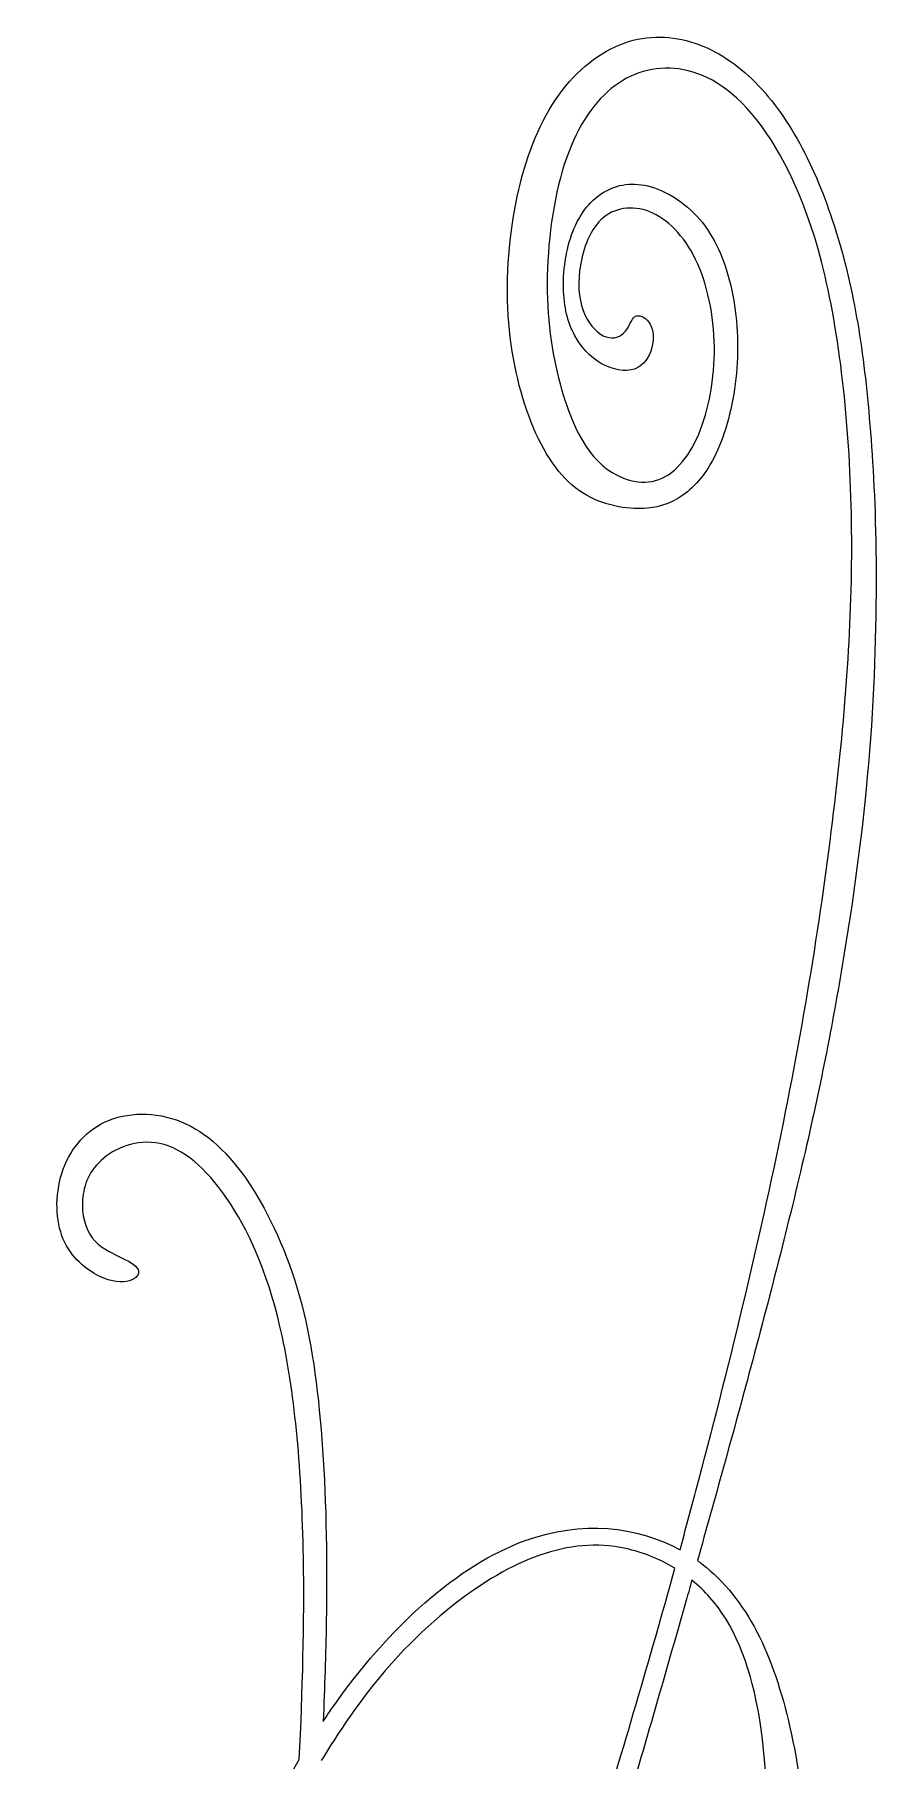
# Model space of a CAD drawing. Header units: millimetres. Extents: x -100 to 100, y -104 to 91.
# Drawn here: x -5.66 to 4.24, y 71.1 to 91.38 of the extents above; entities that cross this region are included whole.
import ezdxf

# ---------------------------------------------------------------- set-up
doc = ezdxf.new("R2010")
doc.units = ezdxf.units.MM
doc.header["$MEASUREMENT"] = 0
doc.layers.add('Layer 03', color=5, linetype='Continuous')

msp = doc.modelspace()

# ---------------------------------------------------------------- linework, layer by layer
at = {"layer": 'Layer 03'}
for points, knots in [([(1.929, 73.58), (1.991, 73.808), (2.432, 75.435), (3.228, 78.699), (3.823, 82.582), (4.035, 85.747), (3.69, 88.945), (2.772, 90.668), (1.84, 91.103), (1.036, 90.817), (0.484, 89.885), (0.3, 88.304), (0.528, 87.083), (0.929, 86.252), (1.678, 85.997), (2.201, 86.603), (2.405, 87.711), (2.172, 88.825), (1.582, 89.414), (0.933, 89.315), (0.697, 88.575), (0.776, 88.046), (1.069, 87.765), (1.317, 87.866), (1.373, 88.125), (1.587, 88.036), (1.644, 87.754), (1.475, 87.405), (1.047, 87.438), (0.675, 87.776), (0.517, 88.327), (0.619, 89.116), (1.024, 89.618), (1.616, 89.667), (2.281, 89.194), (2.594, 88.345), (2.636, 87.327), (2.377, 86.381), (1.974, 85.92), (1.486, 85.754), (0.656, 85.937), (0.109, 86.821), (-0.164, 88.143), (-0.017, 89.615), (0.444, 90.754), (1.266, 91.395), (2.125, 91.354), (2.839, 90.873), (3.392, 90.075), (3.782, 89.095), (4.037, 87.995), (4.166, 86.858), (4.256, 85.332), (4.199, 82.972), (3.878, 80.555), (3.441, 78.329), (2.785, 75.792), (2.34, 74.185), (2.133, 73.452)], [6945.601857, 6945.601857, 6945.601857, 6945.601857, 6946.385532, 6951.152988, 6955.920444, 6960.6879, 6965.455356, 6970.222812, 6974.990268, 6979.757724, 6984.52518, 6989.292636, 6994.060092, 6998.827549, 7003.595005, 7008.362461, 7013.129917, 7017.897373, 7022.664829, 7027.432285, 7032.199741, 7036.967197, 7041.734653, 7046.502109, 7051.269565, 7056.037022, 7060.804478, 7065.571934, 7070.33939, 7075.106846, 7079.874302, 7084.641758, 7089.409214, 7094.17667, 7098.944126, 7103.711582, 7108.479038, 7113.246495, 7118.013951, 7122.781407, 7127.548863, 7132.316319, 7137.083775, 7141.851231, 7146.618687, 7151.386143, 7156.153599, 7160.921055, 7165.688511, 7170.455968, 7175.223424, 7179.99088, 7184.758336, 7189.525792, 7194.293248, 7199.060704, 7203.82816, 7207.763917, 7207.763917, 7207.763917, 7207.763917]), ([(-2.544, 71.117), (-2.506, 71.906), (-2.453, 73.834), (-2.675, 76.271), (-3.323, 77.761), (-4.134, 78.516), (-4.944, 78.22), (-5.146, 77.686), (-5.017, 77.189), (-4.648, 77.023), (-4.372, 76.876), (-4.501, 76.71), (-4.869, 76.728), (-5.403, 77.151), (-5.423, 78.035), (-4.908, 78.717), (-3.895, 78.737), (-3.102, 77.983), (-2.475, 76.602), (-2.252, 74.945), (-2.205, 73.265), (-2.247, 71.965), (-2.264, 71.563)], [6832.47945, 6832.47945, 6832.47945, 6832.47945, 6836.474479, 6841.808223, 6847.141968, 6852.475713, 6857.809458, 6863.143203, 6868.476948, 6873.810693, 6879.144438, 6884.478183, 6889.811928, 6895.145673, 6900.479418, 6905.813162, 6911.146907, 6916.480652, 6921.814397, 6927.148142, 6932.481887, 6934.811798, 6934.811798, 6934.811798, 6934.811798]), ([(-2.264, 71.563), (-2.234, 71.609), (-1.523, 72.653), (0.014, 74.013), (1.423, 73.857), (1.929, 73.58)], [6934.811798, 6934.811798, 6934.811798, 6934.811798, 6935.066282, 6940.765503, 6945.601857, 6945.601857, 6945.601857, 6945.601857]), ([(1.869, 73.363), (1.683, 73.476), (1.126, 73.689), (0.289, 73.596), (-0.732, 73.005), (-1.632, 72.118), (-2.157, 71.315), (-2.286, 71.104)], [1637.225322, 1637.225322, 1637.225322, 1637.225322, 1640.392429, 1646.09165, 1651.79087, 1657.49009, 1659.383421, 1659.383421, 1659.383421, 1659.383421]), ([(2.133, 73.452), (2.151, 73.439), (2.709, 73.026), (3.337, 71.671), (3.567, 68.582), (2.796, 64.881), (1.815, 62.607), (0.954, 61.646), (0.698, 61.413)], [7207.763917, 7207.763917, 7207.763917, 7207.763917, 7207.94918, 7213.6484, 7219.347621, 7225.046841, 7230.746062, 7233.009609, 7233.009609, 7233.009609, 7233.009609]), ([(0.031, 67.274), (0.341, 68.27), (0.989, 70.319), (1.57, 72.283), (1.869, 73.363)], [1630.165179, 1630.165179, 1630.165179, 1630.165179, 1633.491263, 1637.225322, 1637.225322, 1637.225322, 1637.225322]), ([(2.069, 73.223), (2.046, 73.144), (1.772, 72.176), (1.225, 70.29), (0.63, 68.319), (0.312, 67.202), (0.256, 67.002)], [720.251007, 720.251007, 720.251007, 720.251007, 720.672688, 725.440144, 730.2076, 731.243934, 731.243934, 731.243934, 731.243934]), ([(0.708, 61.971), (0.723, 61.992), (1.103, 62.546), (1.858, 64.023), (2.574, 66.885), (3.013, 69.684), (2.922, 71.832), (2.512, 72.813), (2.143, 73.162), (2.069, 73.223)], [690.157138, 690.157138, 690.157138, 690.157138, 690.390498, 696.089718, 701.788939, 707.488159, 713.187379, 718.8866, 720.251007, 720.251007, 720.251007, 720.251007]), ([(-3.391, 43.463), (-3.838, 44.659), (-4.716, 47.583), (-5.581, 52.526), (-5.693, 57.695), (-5.258, 63.627), (-4.059, 67.91), (-3.066, 70.236), (-2.544, 71.117)], [6800.31521, 6800.31521, 6800.31521, 6800.31521, 6805.046108, 6810.745328, 6816.444549, 6822.143769, 6827.842989, 6832.47945, 6832.47945, 6832.47945, 6832.47945])]:
    msp.add_open_spline(points, degree=3, knots=knots, dxfattribs=at)

doc.saveas('drawing.dxf')
